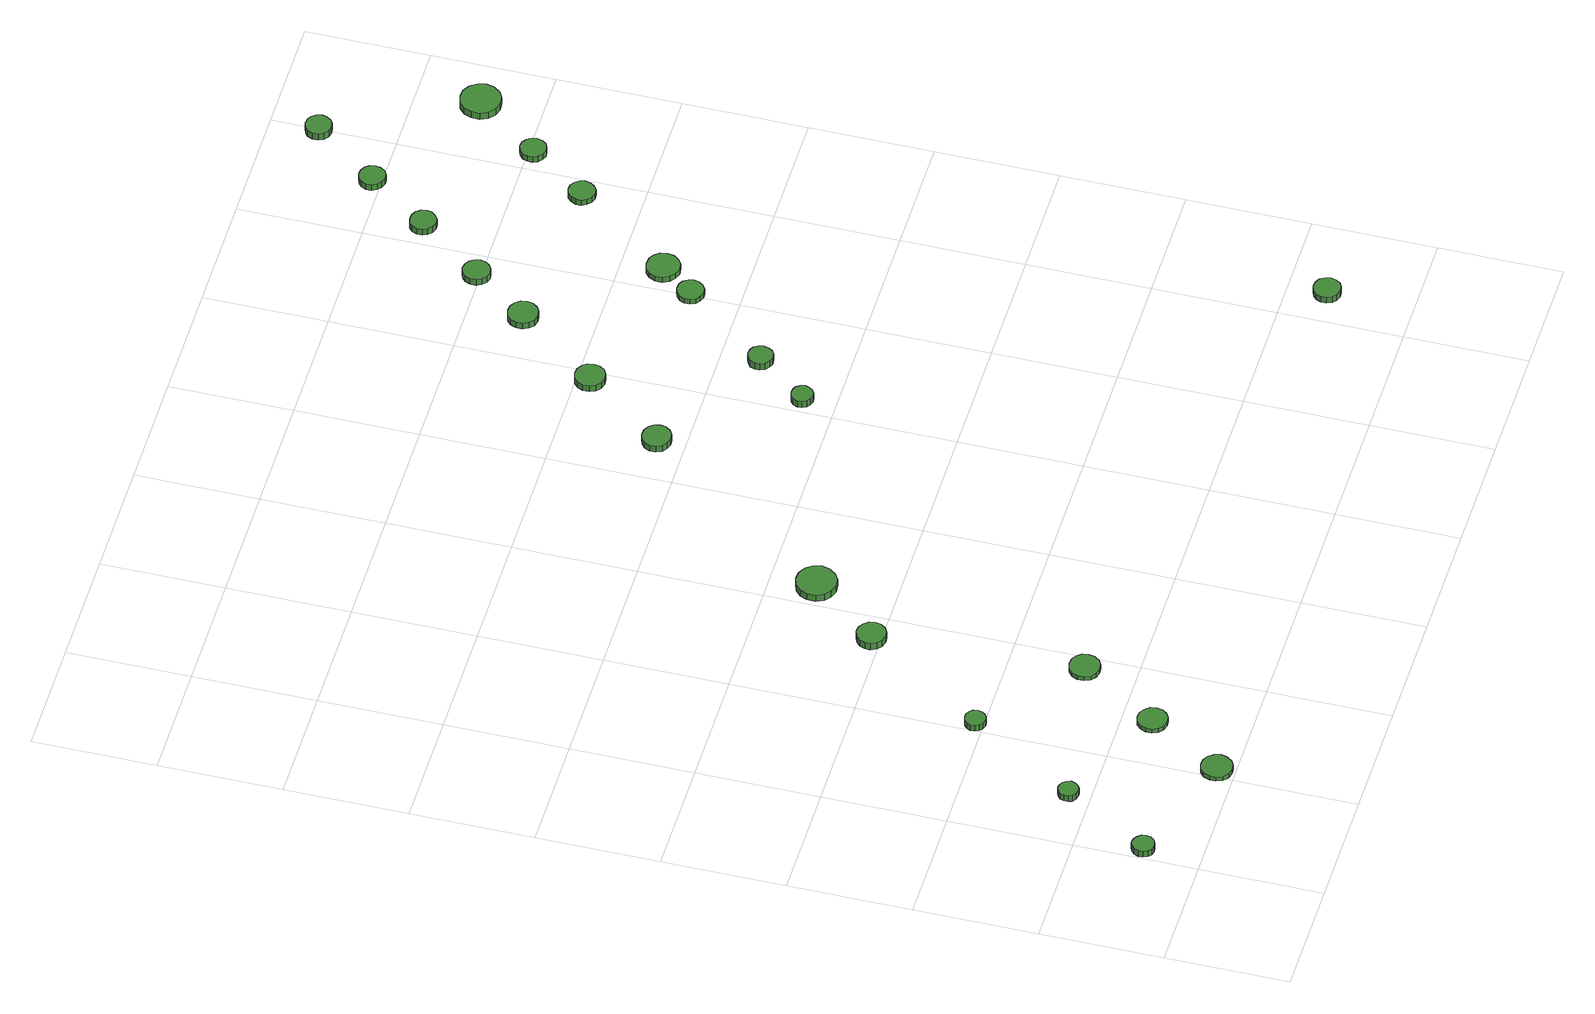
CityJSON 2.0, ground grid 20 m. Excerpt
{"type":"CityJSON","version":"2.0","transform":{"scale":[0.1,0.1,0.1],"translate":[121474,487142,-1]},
"CityObjects":{
"tree1":{"type":"SolitaryVegetationObject","attributes":{"function":"something"},"geometry":[{"type":"MultiSurface","lod":"1","boundaries":[[[0,1,2,3,4,5,6,7,8,9,10,11,12,13,14]],[[15,16,17,18,19,20,21,22,23,24,25,26,27,28,29]],[[0,29,28,1]],[[1,28,27,2]],[[2,27,26,3]],[[3,26,25,4]],[[4,25,24,5]],[[5,24,23,6]],[[6,23,22,7]],[[7,22,21,8]],[[8,21,20,9]],[[9,20,19,10]],[[10,19,18,11]],[[11,18,17,12]],[[12,17,16,13]],[[13,16,15,14]],[[14,15,29,0]]]}]},
"tree2":{"type":"SolitaryVegetationObject","attributes":{"function":"something"},"geometry":[{"type":"MultiSurface","lod":"1","boundaries":[[[30,31,32,33,34,35,36,37,38,39,40,41,42,43,44]],[[45,46,47,48,49,50,51,52,53,54,55,56,57,58,59]],[[30,59,58,31]],[[31,58,57,32]],[[32,57,56,33]],[[33,56,55,34]],[[34,55,54,35]],[[35,54,53,36]],[[36,53,52,37]],[[37,52,51,38]],[[38,51,50,39]],[[39,50,49,40]],[[40,49,48,41]],[[41,48,47,42]],[[42,47,46,43]],[[43,46,45,44]],[[44,45,59,30]]]}]},
"tree3":{"type":"SolitaryVegetationObject","attributes":{"function":"something"},"geometry":[{"type":"MultiSurface","lod":"1","boundaries":[[[60,61,62,63,64,65,66,67,68,69,70,71,72,73,74]],[[75,76,77,78,79,80,81,82,83,84,85,86,87,88,89]],[[60,89,88,61]],[[61,88,87,62]],[[62,87,86,63]],[[63,86,85,64]],[[64,85,84,65]],[[65,84,83,66]],[[66,83,82,67]],[[67,82,81,68]],[[68,81,80,69]],[[69,80,79,70]],[[70,79,78,71]],[[71,78,77,72]],[[72,77,76,73]],[[73,76,75,74]],[[74,75,89,60]]]}]},
"tree4":{"type":"SolitaryVegetationObject","attributes":{"function":"something"},"geometry":[{"type":"MultiSurface","lod":"1","boundaries":[[[90,91,92,93,94,95,96,97,98,99,100,101,102,103,104]],[[105,106,107,108,109,110,111,112,113,114,115,116,117,118,119]],[[90,119,118,91]],[[91,118,117,92]],[[92,117,116,93]],[[93,116,115,94]],[[94,115,114,95]],[[95,114,113,96]],[[96,113,112,97]],[[97,112,111,98]],[[98,111,110,99]],[[99,110,109,100]],[[100,109,108,101]],[[101,108,107,102]],[[102,107,106,103]],[[103,106,105,104]],[[104,105,119,90]]]}]},
"tree5":{"type":"SolitaryVegetationObject","attributes":{"function":"something"},"geometry":[{"type":"MultiSurface","lod":"1","boundaries":[[[120,121,122,123,124,125,126,127,128,129,130,131,132,133,134]],[[135,136,137,138,139,140,141,142,143,144,145,146,147,148,149]],[[120,149,148,121]],[[121,148,147,122]],[[122,147,146,123]],[[123,146,145,124]],[[124,145,144,125]],[[125,144,143,126]],[[126,143,142,127]],[[127,142,141,128]],[[128,141,140,129]],[[129,140,139,130]],[[130,139,138,131]],[[131,138,137,132]],[[132,137,136,133]],[[133,136,135,134]],[[134,135,149,120]]]}]},
"tree6":{"type":"SolitaryVegetationObject","attributes":{"function":"something"},"geometry":[{"type":"MultiSurface","lod":"1","boundaries":[[[150,151,152,153,154,155,156,157,158,159,160,161,162,163,164]],[[165,166,167,168,169,170,171,172,173,174,175,176,177,178,179]],[[150,179,178,151]],[[151,178,177,152]],[[152,177,176,153]],[[153,176,175,154]],[[154,175,174,155]],[[155,174,173,156]],[[156,173,172,157]],[[157,172,171,158]],[[158,171,170,159]],[[159,170,169,160]],[[160,169,168,161]],[[161,168,167,162]],[[162,167,166,163]],[[163,166,165,164]],[[164,165,179,150]]]}]},
"tree7":{"type":"SolitaryVegetationObject","attributes":{"function":"something"},"geometry":[{"type":"MultiSurface","lod":"1","boundaries":[[[180,181,182,183,184,185,186,187,188,189,190,191,192,193,194]],[[195,196,197,198,199,200,201,202,203,204,205,206,207,208,209]],[[180,209,208,181]],[[181,208,207,182]],[[182,207,206,183]],[[183,206,205,184]],[[184,205,204,185]],[[185,204,203,186]],[[186,203,202,187]],[[187,202,201,188]],[[188,201,200,189]],[[189,200,199,190]],[[190,199,198,191]],[[191,198,197,192]],[[192,197,196,193]],[[193,196,195,194]],[[194,195,209,180]]]}]},
"tree8":{"type":"SolitaryVegetationObject","attributes":{"function":"something"},"geometry":[{"type":"MultiSurface","lod":"1","boundaries":[[[210,211,212,213,214,215,216,217,218,219,220,221,222,223,224]],[[225,226,227,228,229,230,231,232,233,234,235,236,237,238,239]],[[210,239,238,211]],[[211,238,237,212]],[[212,237,236,213]],[[213,236,235,214]],[[214,235,234,215]],[[215,234,233,216]],[[216,233,232,217]],[[217,232,231,218]],[[218,231,230,219]],[[219,230,229,220]],[[220,229,228,221]],[[221,228,227,222]],[[222,227,226,223]],[[223,226,225,224]],[[224,225,239,210]]]}]},
"tree9":{"type":"SolitaryVegetationObject","attributes":{"function":"something"},"geometry":[{"type":"MultiSurface","lod":"1","boundaries":[[[240,241,242,243,244,245,246,247,248,249,250,251,252,253,254]],[[255,256,257,258,259,260,261,262,263,264,265,266,267,268,269]],[[240,269,268,241]],[[241,268,267,242]],[[242,267,266,243]],[[243,266,265,244]],[[244,265,264,245]],[[245,264,263,246]],[[246,263,262,247]],[[247,262,261,248]],[[248,261,260,249]],[[249,260,259,250]],[[250,259,258,251]],[[251,258,257,252]],[[252,257,256,253]],[[253,256,255,254]],[[254,255,269,240]]]}]},
"tree10":{"type":"SolitaryVegetationObject","attributes":{"function":"something"},"geometry":[{"type":"MultiSurface","lod":"1","boundaries":[[[270,271,272,273,274,275,276,277,278,279,280,281,282,283,284]],[[285,286,287,288,289,290,291,292,293,294,295,296,297,298,299]],[[270,299,298,271]],[[271,298,297,272]],[[272,297,296,273]],[[273,296,295,274]],[[274,295,294,275]],[[275,294,293,276]],[[276,293,292,277]],[[277,292,291,278]],[[278,291,290,279]],[[279,290,289,280]],[[280,289,288,281]],[[281,288,287,282]],[[282,287,286,283]],[[283,286,285,284]],[[284,285,299,270]]]}]},
"tree11":{"type":"SolitaryVegetationObject","attributes":{"function":"something"},"geometry":[{"type":"MultiSurface","lod":"1","boundaries":[[[300,301,302,303,304,305,306,307,308,309,310,311,312,313,314]],[[315,316,317,318,319,320,321,322,323,324,325,326,327,328,329]],[[300,329,328,301]],[[301,328,327,302]],[[302,327,326,303]],[[303,326,325,304]],[[304,325,324,305]],[[305,324,323,306]],[[306,323,322,307]],[[307,322,321,308]],[[308,321,320,309]],[[309,320,319,310]],[[310,319,318,311]],[[311,318,317,312]],[[312,317,316,313]],[[313,316,315,314]],[[314,315,329,300]]]}]},
"tree12":{"type":"SolitaryVegetationObject","attributes":{"function":"something"},"geometry":[{"type":"MultiSurface","lod":"1","boundaries":[[[330,331,332,333,334,335,336,337,338,339,340,341,342,343,344]],[[345,346,347,348,349,350,351,352,353,354,355,356,357,358,359]],[[330,359,358,331]],[[331,358,357,332]],[[332,357,356,333]],[[333,356,355,334]],[[334,355,354,335]],[[335,354,353,336]],[[336,353,352,337]],[[337,352,351,338]],[[338,351,350,339]],[[339,350,349,340]],[[340,349,348,341]],[[341,348,347,342]],[[342,347,346,343]],[[343,346,345,344]],[[344,345,359,330]]]}]},
"tree13":{"type":"SolitaryVegetationObject","attributes":{"function":"something"},"geometry":[{"type":"MultiSurface","lod":"1","boundaries":[[[360,361,362,363,364,365,366,367,368,369,370,371,372,373,374]],[[375,376,377,378,379,380,381,382,383,384,385,386,387,388,389]],[[360,389,388,361]],[[361,388,387,362]],[[362,387,386,363]],[[363,386,385,364]],[[364,385,384,365]],[[365,384,383,366]],[[366,383,382,367]],[[367,382,381,368]],[[368,381,380,369]],[[369,380,379,370]],[[370,379,378,371]],[[371,378,377,372]],[[372,377,376,373]],[[373,376,375,374]],[[374,375,389,360]]]}]},
"tree14":{"type":"SolitaryVegetationObject","attributes":{"function":"something"},"geometry":[{"type":"MultiSurface","lod":"1","boundaries":[[[390,391,392,393,394,395,396,397,398,399,400,401,402,403,404]],[[405,406,407,408,409,410,411,412,413,414,415,416,417,418,419]],[[390,419,418,391]],[[391,418,417,392]],[[392,417,416,393]],[[393,416,415,394]],[[394,415,414,395]],[[395,414,413,396]],[[396,413,412,397]],[[397,412,411,398]],[[398,411,410,399]],[[399,410,409,400]],[[400,409,408,401]],[[401,408,407,402]],[[402,407,406,403]],[[403,406,405,404]],[[404,405,419,390]]]}]},
"tree15":{"type":"SolitaryVegetationObject","attributes":{"function":"something"},"geometry":[{"type":"MultiSurface","lod":"1","boundaries":[[[420,421,422,423,424,425,426,427,428,429,430,431,432,433,434]],[[435,436,437,438,439,440,441,442,443,444,445,446,447,448,449]],[[420,449,448,421]],[[421,448,447,422]],[[422,447,446,423]],[[423,446,445,424]],[[424,445,444,425]],[[425,444,443,426]],[[426,443,442,427]],[[427,442,441,428]],[[428,441,440,429]],[[429,440,439,430]],[[430,439,438,431]],[[431,438,437,432]],[[432,437,436,433]],[[433,436,435,434]],[[434,435,449,420]]]}]},
"tree16":{"type":"SolitaryVegetationObject","attributes":{"function":"something"},"geometry":[{"type":"MultiSurface","lod":"1","boundaries":[[[450,451,452,453,454,455,456,457,458,459,460,461,462,463,464]],[[465,466,467,468,469,470,471,472,473,474,475,476,477,478,479]],[[450,479,478,451]],[[451,478,477,452]],[[452,477,476,453]],[[453,476,475,454]],[[454,475,474,455]],[[455,474,473,456]],[[456,473,472,457]],[[457,472,471,458]],[[458,471,470,459]],[[459,470,469,460]],[[460,469,468,461]],[[461,468,467,462]],[[462,467,466,463]],[[463,466,465,464]],[[464,465,479,450]]]}]},
"tree17":{"type":"SolitaryVegetationObject","attributes":{"function":"something"},"geometry":[{"type":"MultiSurface","lod":"1","boundaries":[[[480,481,482,483,484,485,486,487,488,489,490,491,492,493,494]],[[495,496,497,498,499,500,501,502,503,504,505,506,507,508,509]],[[480,509,508,481]],[[481,508,507,482]],[[482,507,506,483]],[[483,506,505,484]],[[484,505,504,485]],[[485,504,503,486]],[[486,503,502,487]],[[487,502,501,488]],[[488,501,500,489]],[[489,500,499,490]],[[490,499,498,491]],[[491,498,497,492]],[[492,497,496,493]],[[493,496,495,494]],[[494,495,509,480]]]}]},
"tree18":{"type":"SolitaryVegetationObject","attributes":{"function":"something"},"geometry":[{"type":"MultiSurface","lod":"1","boundaries":[[[510,511,512,513,514,515,516,517,518,519,520,521,522,523,524]],[[525,526,527,528,529,530,531,532,533,534,535,536,537,538,539]],[[510,539,538,511]],[[511,538,537,512]],[[512,537,536,513]],[[513,536,535,514]],[[514,535,534,515]],[[515,534,533,516]],[[516,533,532,517]],[[517,532,531,518]],[[518,531,530,519]],[[519,530,529,520]],[[520,529,528,521]],[[521,528,527,522]],[[522,527,526,523]],[[523,526,525,524]],[[524,525,539,510]]]}]},
"tree19":{"type":"SolitaryVegetationObject","attributes":{"function":"something"},"geometry":[{"type":"MultiSurface","lod":"1","boundaries":[[[540,541,542,543,544,545,546,547,548,549,550,551,552,553,554]],[[555,556,557,558,559,560,561,562,563,564,565,566,567,568,569]],[[540,569,568,541]],[[541,568,567,542]],[[542,567,566,543]],[[543,566,565,544]],[[544,565,564,545]],[[545,564,563,546]],[[546,563,562,547]],[[547,562,561,548]],[[548,561,560,549]],[[549,560,559,550]],[[550,559,558,551]],[[551,558,557,552]],[[552,557,556,553]],[[553,556,555,554]],[[554,555,569,540]]]}]},
"tree20":{"type":"SolitaryVegetationObject","attributes":{"function":"something"},"geometry":[{"type":"MultiSurface","lod":"1","boundaries":[[[570,571,572,573,574,575,576,577,578,579,580,581,582,583,584]],[[585,586,587,588,589,590,591,592,593,594,595,596,597,598,599]],[[570,599,598,571]],[[571,598,597,572]],[[572,597,596,573]],[[573,596,595,574]],[[574,595,594,575]],[[575,594,593,576]],[[576,593,592,577]],[[577,592,591,578]],[[578,591,590,579]],[[579,590,589,580]],[[580,589,588,581]],[[581,588,587,582]],[[582,587,586,583]],[[583,586,585,584]],[[584,585,599,570]]]}]},
"tree21":{"type":"SolitaryVegetationObject","attributes":{"function":"something"},"geometry":[{"type":"MultiSurface","lod":"1","boundaries":[[[600,601,602,603,604,605,606,607,608,609,610,611,612,613,614]],[[615,616,617,618,619,620,621,622,623,624,625,626,627,628,629]],[[600,629,628,601]],[[601,628,627,602]],[[602,627,626,603]],[[603,626,625,604]],[[604,625,624,605]],[[605,624,623,606]],[[606,623,622,607]],[[607,622,621,608]],[[608,621,620,609]],[[609,620,619,610]],[[610,619,618,611]],[[611,618,617,612]],[[612,617,616,613]],[[613,616,615,614]],[[614,615,629,600]]]}]},
"tree22":{"type":"SolitaryVegetationObject","attributes":{"function":"something"},"geometry":[{"type":"MultiSurface","lod":"1","boundaries":[[[630,631,632,633,634,635,636,637,638,639,640,641,642,643,644]],[[645,646,647,648,649,650,651,652,653,654,655,656,657,658,659]],[[630,659,658,631]],[[631,658,657,632]],[[632,657,656,633]],[[633,656,655,634]],[[634,655,654,635]],[[635,654,653,636]],[[636,653,652,637]],[[637,652,651,638]],[[638,651,650,639]],[[639,650,649,640]],[[640,649,648,641]],[[641,648,647,642]],[[642,647,646,643]],[[643,646,645,644]],[[644,645,659,630]]]}]},
"tree23":{"type":"SolitaryVegetationObject","attributes":{"function":"something"},"geometry":[{"type":"MultiSurface","lod":"1","boundaries":[[[660,661,662,663,664,665,666,667,668,669,670,671,672,673,674]],[[675,676,677,678,679,680,681,682,683,684,685,686,687,688,689]],[[660,689,688,661]],[[661,688,687,662]],[[662,687,686,663]],[[663,686,685,664]],[[664,685,684,665]],[[665,684,683,666]],[[666,683,682,667]],[[667,682,681,668]],[[668,681,680,669]],[[669,680,679,670]],[[670,679,678,671]],[[671,678,677,672]],[[672,677,676,673]],[[673,676,675,674]],[[674,675,689,660]]]}]}
},
"vertices":[
[39,94,18],[38,101,18],[33,107,18],[27,111,18],[19,112,18],[12,109,18],[7,104,18],[4,97,18],[4,90,18],[7,83,18],[12,78,18],[19,76,18],[27,77,18],[33,80,18],[38,86,18],[38,86,6],[33,80,6],[27,77,6],[19,76,6],[12,78,6],[7,83,6],[4,90,6],[4,97,6],[7,104,6],[12,109,6],[19,112,6],[27,111,6],[33,107,6],[38,101,6],[39,94,6],
[123,236,18],[121,242,18],[117,248,18],[112,251,18],[105,252,18],[98,250,18],[93,245,18],[91,239,18],[91,232,18],[93,226,18],[98,222,18],[105,220,18],[112,220,18],[117,224,18],[121,229,18],[121,229,6],[117,224,6],[112,220,6],[105,220,6],[98,222,6],[93,226,6],[91,232,6],[91,239,6],[93,245,6],[98,250,6],[105,252,6],[112,251,6],[117,248,6],[121,242,6],[123,236,6],
[243,30,14],[240,40,14],[234,49,14],[225,54,14],[215,55,14],[205,52,14],[197,45,14],[193,35,14],[193,25,14],[197,15,14],[205,8,14],[215,5,14],[225,6,14],[234,11,14],[240,20,14],[240,20,6],[234,11,6],[225,6,6],[215,5,6],[205,8,6],[197,15,6],[193,25,6],[193,35,6],[197,45,6],[205,52,6],[215,55,6],[225,54,6],[234,49,6],[240,40,6],[243,30,6],
[315,152,14],[313,162,14],[307,170,14],[299,175,14],[289,176,14],[279,173,14],[272,166,14],[268,157,14],[268,147,14],[272,138,14],[279,131,14],[289,128,14],[299,129,14],[307,134,14],[313,142,14],[313,142,6],[307,134,6],[299,129,6],[289,128,6],[279,131,6],[272,138,6],[268,147,6],[268,157,6],[272,166,6],[279,173,6],[289,176,6],[299,175,6],[307,170,6],[313,162,6],[315,152,6],
[234,414,18],[233,421,18],[229,426,18],[223,430,18],[216,430,18],[209,428,18],[204,424,18],[201,417,18],[201,410,18],[204,404,18],[209,400,18],[216,397,18],[223,398,18],[229,402,18],[233,407,18],[233,407,6],[229,402,6],[223,398,6],[216,397,6],[209,400,6],[204,404,6],[201,410,6],[201,417,6],[204,424,6],[209,428,6],[216,430,6],[223,430,6],[229,426,6],[233,421,6],[234,414,6],
[400,283,14],[398,293,14],[392,301,14],[383,306,14],[373,307,14],[363,304,14],[355,297,14],[351,288,14],[351,278,14],[355,268,14],[363,261,14],[373,258,14],[383,259,14],[392,264,14],[398,273,14],[398,273,6],[392,264,6],[383,259,6],[373,258,6],[363,261,6],[355,268,6],[351,278,6],[351,288,6],[355,297,6],[363,304,6],[373,307,6],[383,306,6],[392,301,6],[398,293,6],[400,283,6],
[376,616,20],[374,625,20],[368,633,20],[359,638,20],[350,639,20],[341,636,20],[333,629,20],[329,620,20],[329,611,20],[333,602,20],[341,595,20],[350,592,20],[359,593,20],[368,598,20],[374,606,20],[374,606,7],[368,598,7],[359,593,7],[350,592,7],[341,595,7],[333,602,7],[329,611,7],[329,620,7],[333,629,7],[341,636,7],[350,639,7],[359,638,7],[368,633,7],[374,625,7],[376,616,7],
[468,725,25],[465,738,25],[457,749,25],[445,756,25],[432,757,25],[419,753,25],[409,744,25],[404,732,25],[404,718,25],[409,706,25],[419,697,25],[432,693,25],[445,694,25],[457,701,25],[465,712,25],[465,712,12],[457,701,12],[445,694,12],[432,693,12],[419,697,12],[409,706,12],[404,718,12],[404,732,12],[409,744,12],[419,753,12],[432,757,12],[445,756,12],[457,749,12],[465,738,12],[468,725,12],
[703,1045,21],[701,1055,21],[695,1062,21],[687,1067,21],[677,1068,21],[668,1065,21],[660,1059,21],[656,1050,21],[656,1040,21],[660,1031,21],[668,1025,21],[677,1022,21],[687,1023,21],[695,1028,21],[701,1036,21],[701,1036,9],[695,1028,9],[687,1023,9],[677,1022,9],[668,1025,9],[660,1031,9],[656,1040,9],[656,1050,9],[660,1059,9],[668,1065,9],[677,1068,9],[687,1067,9],[695,1062,9],[701,1055,9],[703,1045,9],
[840,853,25],[838,860,25],[834,866,25],[828,869,25],[821,870,25],[814,868,25],[808,863,25],[805,856,25],[805,849,25],[808,842,25],[814,838,25],[821,835,25],[828,836,25],[834,840,25],[838,846,25],[838,846,12],[834,840,12],[828,836,12],[821,835,12],[814,838,12],[808,842,12],[805,849,12],[805,856,12],[808,863,12],[814,868,12],[821,870,12],[828,869,12],[834,866,12],[838,860,12],[840,853,12],
[807,1179,18],[805,1189,18],[799,1197,18],[790,1202,18],[780,1203,18],[770,1200,18],[763,1193,18],[759,1184,18],[759,1174,18],[763,1165,18],[770,1158,18],[780,1155,18],[790,1156,18],[799,1161,18],[805,1169,18],[805,1169,6],[799,1161,6],[790,1156,6],[780,1155,6],[770,1158,6],[763,1165,6],[759,1174,6],[759,1184,6],[763,1193,6],[770,1200,6],[780,1203,6],[790,1202,6],[799,1197,6],[805,1189,6],[807,1179,6],
[912,938,19],[910,946,19],[906,953,19],[899,957,19],[890,958,19],[883,955,19],[876,950,19],[873,942,19],[873,934,19],[876,926,19],[883,921,19],[890,918,19],[899,919,19],[906,923,19],[910,930,19],[910,930,6],[906,923,6],[899,919,6],[890,918,6],[883,921,6],[876,926,6],[873,934,6],[873,942,6],[876,950,6],[883,955,6],[890,958,6],[899,957,6],[906,953,6],[910,946,6],[912,938,6],
[912,1314,18],[910,1324,18],[904,1332,18],[895,1337,18],[885,1338,18],[875,1335,18],[868,1328,18],[864,1319,18],[864,1309,18],[868,1300,18],[875,1293,18],[885,1290,18],[895,1291,18],[904,1296,18],[910,1304,18],[910,1304,6],[904,1296,6],[895,1291,6],[885,1290,6],[875,1293,6],[868,1300,6],[864,1309,6],[864,1319,6],[868,1328,6],[875,1335,6],[885,1338,6],[895,1337,6],[904,1332,6],[910,1324,6],[912,1314,6],
[1278,137,24],[1276,145,24],[1271,153,24],[1263,157,24],[1254,158,24],[1245,155,24],[1239,149,24],[1235,141,24],[1235,132,24],[1239,124,24],[1245,118,24],[1254,115,24],[1263,116,24],[1271,120,24],[1276,128,24],[1276,128,12],[1271,120,12],[1263,116,12],[1254,115,12],[1245,118,12],[1239,124,12],[1235,132,12],[1235,141,12],[1239,149,12],[1245,155,12],[1254,158,12],[1263,157,12],[1271,153,12],[1276,145,12],[1278,137,12],
[1026,1080,16],[1024,1088,16],[1019,1096,16],[1011,1100,16],[1002,1101,16],[994,1098,16],[987,1092,16],[983,1084,16],[983,1075,16],[987,1067,16],[994,1061,16],[1002,1058,16],[1011,1059,16],[1019,1064,16],[1024,1071,16],[1024,1071,6],[1019,1064,6],[1011,1059,6],[1002,1058,6],[994,1061,6],[987,1067,6],[983,1075,6],[983,1084,6],[987,1092,6],[994,1098,6],[1002,1101,6],[1011,1100,6],[1019,1096,6],[1024,1088,6],[1026,1080,6],
[980,1407,18],[978,1416,18],[973,1423,18],[965,1428,18],[956,1429,18],[947,1426,18],[941,1420,18],[937,1412,18],[937,1402,18],[941,1394,18],[947,1388,18],[956,1385,18],[965,1386,18],[973,1391,18],[978,1398,18],[978,1398,6],[973,1391,6],[965,1386,6],[956,1385,6],[947,1388,6],[941,1394,6],[937,1402,6],[937,1412,6],[941,1420,6],[947,1426,6],[956,1429,6],[965,1428,6],[973,1423,6],[978,1416,6],[980,1407,6],
[1071,1134,16],[1069,1145,16],[1062,1154,16],[1053,1159,16],[1041,1160,16],[1031,1157,16],[1023,1150,16],[1018,1139,16],[1018,1128,16],[1023,1118,16],[1031,1111,16],[1041,1107,16],[1053,1108,16],[1062,1114,16],[1069,1123,16],[1069,1123,6],[1062,1114,6],[1053,1108,6],[1041,1107,6],[1031,1111,6],[1023,1118,6],[1018,1128,6],[1018,1139,6],[1023,1150,6],[1031,1157,6],[1041,1160,6],[1053,1159,6],[1062,1154,6],[1069,1145,6],[1071,1134,6],
[1063,1514,18],[1061,1523,18],[1056,1530,18],[1048,1534,18],[1039,1535,18],[1031,1533,18],[1024,1527,18],[1021,1519,18],[1021,1510,18],[1024,1502,18],[1031,1496,18],[1039,1493,18],[1048,1494,18],[1056,1499,18],[1061,1506,18],[1061,1506,6],[1056,1499,6],[1048,1494,6],[1039,1493,6],[1031,1496,6],[1024,1502,6],[1021,1510,6],[1021,1519,6],[1024,1527,6],[1031,1533,6],[1039,1535,6],[1048,1534,6],[1056,1530,6],[1061,1523,6],[1063,1514,6],
[1189,1297,17],[1187,1305,17],[1182,1312,17],[1175,1317,17],[1166,1318,17],[1157,1315,17],[1151,1309,17],[1147,1301,17],[1147,1292,17],[1151,1284,17],[1157,1278,17],[1166,1275,17],[1175,1276,17],[1182,1281,17],[1187,1288,17],[1187,1288,6],[1182,1281,6],[1175,1276,6],[1166,1275,6],[1157,1278,6],[1151,1284,6],[1147,1292,6],[1147,1301,6],[1151,1309,6],[1157,1315,6],[1166,1318,6],[1175,1317,6],[1182,1312,6],[1187,1305,6],[1189,1297,6],
[1136,1615,18],[1134,1624,18],[1129,1631,18],[1121,1635,18],[1113,1636,18],[1104,1633,18],[1098,1628,18],[1094,1620,18],[1094,1611,18],[1098,1603,18],[1104,1597,18],[1113,1594,18],[1121,1595,18],[1129,1599,18],[1134,1607,18],[1134,1607,6],[1129,1599,6],[1121,1595,6],[1113,1594,6],[1104,1597,6],[1098,1603,6],[1094,1611,6],[1094,1620,6],[1098,1628,6],[1104,1633,6],[1113,1636,6],[1121,1635,6],[1129,1631,6],[1134,1624,6],[1136,1615,6],
[1259,1393,17],[1257,1401,17],[1252,1408,17],[1245,1413,17],[1236,1414,17],[1228,1411,17],[1221,1405,17],[1218,1397,17],[1218,1388,17],[1221,1381,17],[1228,1375,17],[1236,1372,17],[1245,1373,17],[1252,1377,17],[1257,1384,17],[1257,1384,6],[1252,1377,6],[1245,1373,6],[1236,1372,6],[1228,1375,6],[1221,1381,6],[1218,1388,6],[1218,1397,6],[1221,1405,6],[1228,1411,6],[1236,1414,6],[1245,1413,6],[1252,1408,6],[1257,1401,6],[1259,1393,6],
[1214,1721,25],[1212,1730,25],[1207,1737,25],[1200,1741,25],[1191,1742,25],[1183,1739,25],[1176,1734,25],[1173,1726,25],[1173,1717,25],[1176,1709,25],[1183,1703,25],[1191,1701,25],[1200,1702,25],[1207,1706,25],[1212,1713,25],[1212,1713,12],[1207,1706,12],[1200,1702,12],[1191,1701,12],[1183,1703,12],[1176,1709,12],[1173,1717,12],[1173,1726,12],[1176,1734,12],[1183,1739,12],[1191,1742,12],[1200,1741,12],[1207,1737,12],[1212,1730,12],[1214,1721,12],
[1351,1498,19],[1348,1511,19],[1340,1522,19],[1328,1529,19],[1315,1530,19],[1302,1526,19],[1292,1517,19],[1287,1505,19],[1287,1491,19],[1292,1479,19],[1302,1470,19],[1315,1466,19],[1328,1467,19],[1340,1474,19],[1348,1485,19],[1348,1485,6],[1340,1474,6],[1328,1467,6],[1315,1466,6],[1302,1470,6],[1292,1479,6],[1287,1491,6],[1287,1505,6],[1292,1517,6],[1302,1526,6],[1315,1530,6],[1328,1529,6],[1340,1522,6],[1348,1511,6],[1351,1498,6]
]}
